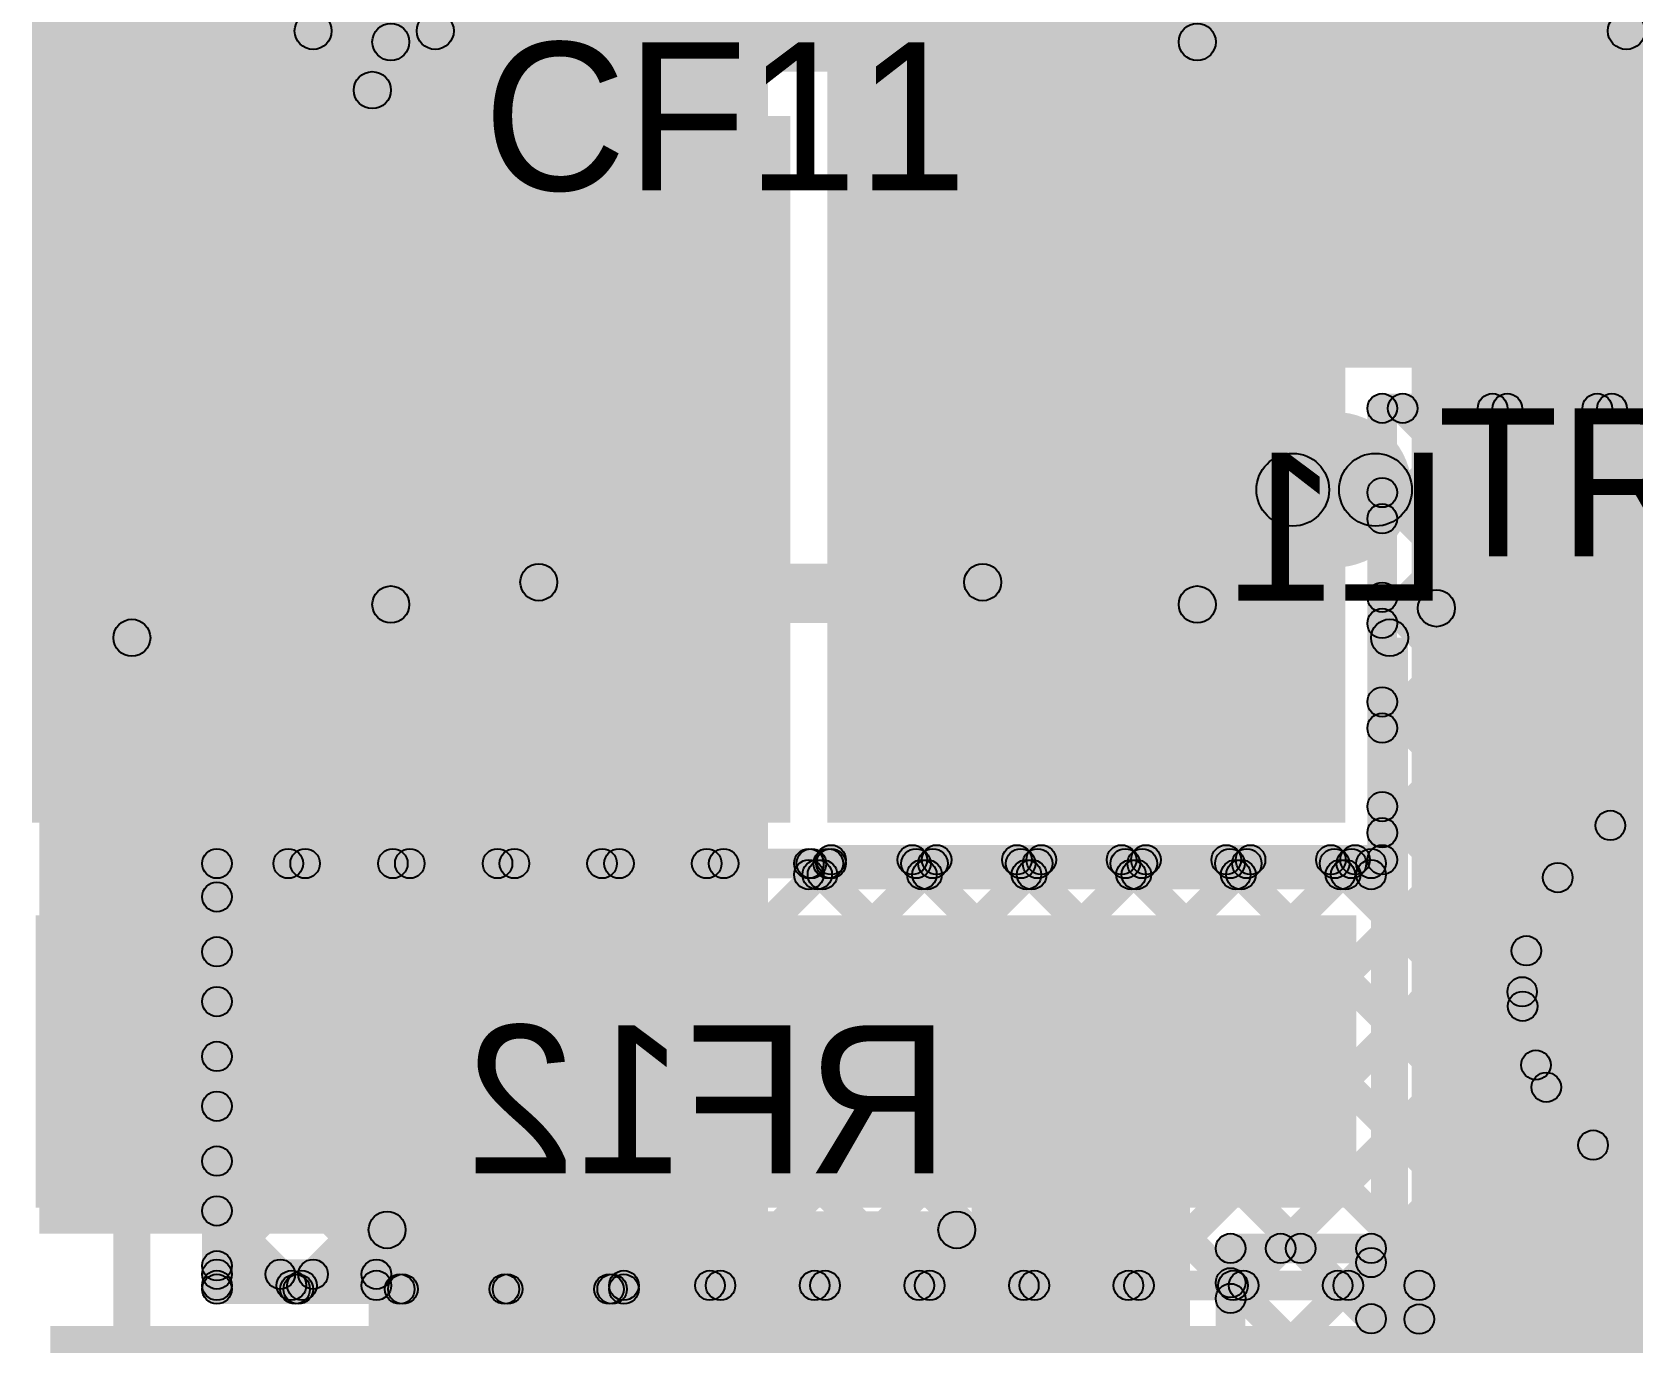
# Model space of a CAD drawing. Header units: millimetres. Extents: x 3.07 to 5.81, y 1.29 to 3.84.
# Drawn here: x 3.068 to 3.5005, y 2.7294 to 3.0837 of the extents above; entities that cross this region are included whole.
import ezdxf

# ---------------------------------------------------------------- set-up
doc = ezdxf.new("R2010")
doc.units = ezdxf.units.MM
doc.header["$MEASUREMENT"] = 0
for name, color, linetype in [('BottomLayer', 5, 'Continuous'), ('BottomOverlay', 54, 'Continuous'), ('BottomPaste', 16, 'Continuous'), ('BottomSolder', 6, 'Continuous'), ('MultiLayer', 9, 'Continuous'), ('TopLayer', 1, 'Continuous'), ('TopOverlay', 2, 'Continuous'), ('TopPaste', 8, 'Continuous'), ('TopSolder', 216, 'Continuous'), ('ViaHoleLayer', 16, 'Continuous')]:
    doc.layers.add(name, color=color, linetype=linetype)

# ---------------------------------------------------------------- blocks, each defined once
blk = doc.blocks.new('750312723_3')
at = {"layer": 'BottomLayer'}
h = blk.add_hatch(color=5, dxfattribs=at)
edge = h.paths.add_edge_path()
edge.add_arc((0.30217, 0.20669), 0.04331, 0, 360)
at = {"layer": 'BottomSolder'}
h = blk.add_hatch(color=6, dxfattribs=at)
edge = h.paths.add_edge_path()
edge.add_arc((0.30217, 0.20669), 0.04731, 0, 360)
at = {"layer": 'MultiLayer'}
h = blk.add_hatch(color=9, dxfattribs=at)
edge = h.paths.add_edge_path()
edge.add_arc((0.30217, 0.20669), 0.04331, 0, 360)
at = {"layer": 'TopLayer'}
h = blk.add_hatch(color=1, dxfattribs=at)
edge = h.paths.add_edge_path()
edge.add_arc((0.30217, 0.20669), 0.04331, 0, 360)
at = {"layer": 'TopOverlay'}
for points in [[(0.40583, 0.28917), (0.40583, 0.27917), (-0.40617, 0.27917), (-0.40617, 0.28917)], [(0.40083, 0.28417), (0.41083, 0.28417), (0.41083, -0.28383), (0.40083, -0.28383)]]:
    blk.add_hatch(color=2, dxfattribs=at).paths.add_polyline_path(points)
h = blk.add_hatch(color=2, dxfattribs=at)
edge = h.paths.add_edge_path()
edge.add_arc((0.40583, 0.28417), 0.005, 0, 360)
h = blk.add_hatch(color=2, dxfattribs=at)
edge = h.paths.add_edge_path()
edge.add_arc((0.40583, 0.28417), 0.005, 0, 360)
at = {"layer": 'TopSolder'}
h = blk.add_hatch(color=216, dxfattribs=at)
edge = h.paths.add_edge_path()
edge.add_arc((0.30217, 0.20669), 0.04731, 0, 360)
at = {"layer": 'TopOverlay'}
blk.add_circle((0.40583, 0.28417), 0.005, dxfattribs=at)
blk.add_circle((0.40583, 0.28417), 0.005, dxfattribs=at)
blk = doc.blocks.new('RES_2512_B_23')
at = {"layer": 'BottomLayer'}
for points in [[(-0.1378, 0.0689), (-0.0748, 0.0689), (-0.0748, -0.0689), (-0.1378, -0.0689)], [(0.0748, 0.0689), (0.1378, 0.0689), (0.1378, -0.0689), (0.0748, -0.0689)]]:
    blk.add_hatch(color=5, dxfattribs=at).paths.add_polyline_path(points)
at = {"layer": 'BottomOverlay'}
h = blk.add_hatch(color=54, dxfattribs=at)
edge = h.paths.add_edge_path()
edge.add_arc((-0.146, 0.077), 0.005, 0, 360)
h = blk.add_hatch(color=54, dxfattribs=at)
edge = h.paths.add_edge_path()
edge.add_arc((-0.146, 0.077), 0.005, 0, 360)
for points in [[(0.146, 0.082), (0.146, 0.072), (-0.146, 0.072), (-0.146, 0.082)], [(-0.141, -0.077), (-0.151, -0.077), (-0.151, 0.077), (-0.141, 0.077)], [(0.151, -0.077), (0.141, -0.077), (0.141, 0.077), (0.151, 0.077)], [(0.146, -0.072), (0.146, -0.082), (-0.146, -0.082), (-0.146, -0.072)]]:
    blk.add_hatch(color=54, dxfattribs=at).paths.add_polyline_path(points)
h = blk.add_hatch(color=54, dxfattribs=at)
edge = h.paths.add_edge_path()
edge.add_arc((0.146, 0.077), 0.005, 0, 360)
h = blk.add_hatch(color=54, dxfattribs=at)
edge = h.paths.add_edge_path()
edge.add_arc((0.146, 0.077), 0.005, 0, 360)
h = blk.add_hatch(color=54, dxfattribs=at)
edge = h.paths.add_edge_path()
edge.add_arc((-0.146, -0.077), 0.005, 0, 360)
h = blk.add_hatch(color=54, dxfattribs=at)
edge = h.paths.add_edge_path()
edge.add_arc((-0.146, -0.077), 0.005, 0, 360)
h = blk.add_hatch(color=54, dxfattribs=at)
edge = h.paths.add_edge_path()
edge.add_arc((0.146, -0.077), 0.005, 0, 360)
h = blk.add_hatch(color=54, dxfattribs=at)
edge = h.paths.add_edge_path()
edge.add_arc((0.146, -0.077), 0.005, 0, 360)
at = {"layer": 'BottomPaste'}
for points in [[(-0.1378, 0.0689), (-0.0748, 0.0689), (-0.0748, -0.0689), (-0.1378, -0.0689)], [(0.0748, 0.0689), (0.1378, 0.0689), (0.1378, -0.0689), (0.0748, -0.0689)]]:
    blk.add_hatch(color=16, dxfattribs=at).paths.add_polyline_path(points)
at = {"layer": 'BottomSolder'}
for points in [[(-0.1418, 0.0729), (-0.0708, 0.0729), (-0.0708, -0.0729), (-0.1418, -0.0729)], [(0.0708, 0.0729), (0.1418, 0.0729), (0.1418, -0.0729), (0.0708, -0.0729)]]:
    blk.add_hatch(color=6, dxfattribs=at).paths.add_polyline_path(points)
at = {"layer": 'BottomOverlay'}
for centre in [(-0.146, 0.077), (-0.146, 0.077), (0.146, 0.077), (0.146, 0.077), (-0.146, -0.077), (-0.146, -0.077), (0.146, -0.077), (0.146, -0.077)]:
    blk.add_circle(centre, 0.005, dxfattribs=at)
blk = doc.blocks.new('84474C_B_69')
at = {"layer": 'BottomLayer'}
for points in [[(-0.02163, 0.0689), (-0.02163, -0.0689), (-0.10037, -0.0689), (-0.10037, 0.0689)], [(0.10236, 0.0689), (0.10236, -0.0689), (0.02362, -0.0689), (0.02362, 0.0689)]]:
    blk.add_hatch(color=5, dxfattribs=at).paths.add_polyline_path(points)
at = {"layer": 'BottomOverlay'}
h = blk.add_hatch(color=54, dxfattribs=at)
edge = h.paths.add_edge_path()
edge.add_arc((-0.108, 0.076), 0.005, 0, 360)
h = blk.add_hatch(color=54, dxfattribs=at)
edge = h.paths.add_edge_path()
edge.add_arc((-0.108, 0.076), 0.005, 0, 360)
for points in [[(0.11, 0.081), (0.11, 0.071), (-0.108, 0.071), (-0.108, 0.081)], [(-0.113, 0.076), (-0.103, 0.076), (-0.103, -0.076), (-0.113, -0.076)], [(0.105, 0.076), (0.115, 0.076), (0.115, -0.076), (0.105, -0.076)], [(0.11, -0.071), (0.11, -0.081), (-0.108, -0.081), (-0.108, -0.071)]]:
    blk.add_hatch(color=54, dxfattribs=at).paths.add_polyline_path(points)
h = blk.add_hatch(color=54, dxfattribs=at)
edge = h.paths.add_edge_path()
edge.add_arc((0.11, 0.076), 0.005, 0, 360)
h = blk.add_hatch(color=54, dxfattribs=at)
edge = h.paths.add_edge_path()
edge.add_arc((0.11, 0.076), 0.005, 0, 360)
h = blk.add_hatch(color=54, dxfattribs=at)
edge = h.paths.add_edge_path()
edge.add_arc((-0.108, -0.076), 0.005, 0, 360)
h = blk.add_hatch(color=54, dxfattribs=at)
edge = h.paths.add_edge_path()
edge.add_arc((-0.108, -0.076), 0.005, 0, 360)
h = blk.add_hatch(color=54, dxfattribs=at)
edge = h.paths.add_edge_path()
edge.add_arc((0.11, -0.076), 0.005, 0, 360)
h = blk.add_hatch(color=54, dxfattribs=at)
edge = h.paths.add_edge_path()
edge.add_arc((0.11, -0.076), 0.005, 0, 360)
at = {"layer": 'BottomPaste'}
for points in [[(-0.02163, 0.0689), (-0.02163, -0.0689), (-0.10037, -0.0689), (-0.10037, 0.0689)], [(0.10236, 0.0689), (0.10236, -0.0689), (0.02362, -0.0689), (0.02362, 0.0689)]]:
    blk.add_hatch(color=16, dxfattribs=at).paths.add_polyline_path(points)
at = {"layer": 'BottomSolder'}
for points in [[(-0.01763, 0.0729), (-0.01763, -0.0729), (-0.10437, -0.0729), (-0.10437, 0.0729)], [(0.10636, 0.0729), (0.10636, -0.0729), (0.01962, -0.0729), (0.01962, 0.0729)]]:
    blk.add_hatch(color=6, dxfattribs=at).paths.add_polyline_path(points)
at = {"layer": 'BottomOverlay'}
for centre in [(-0.108, 0.076), (-0.108, 0.076), (0.11, 0.076), (0.11, 0.076), (-0.108, -0.076), (-0.108, -0.076), (0.11, -0.076), (0.11, -0.076)]:
    blk.add_circle(centre, 0.005, dxfattribs=at)
blk = doc.blocks.new('DF04S_T_72')
at = {"layer": 'TopLayer'}
for points in [[(-0.12638, 0.20236), (-0.07835, 0.20236), (-0.07835, 0.14173), (-0.12638, 0.14173)], [(0.07835, 0.20236), (0.12638, 0.20236), (0.12638, 0.14173), (0.07835, 0.14173)]]:
    blk.add_hatch(color=1, dxfattribs=at).paths.add_polyline_path(points)
at = {"layer": 'TopOverlay'}
h = blk.add_hatch(color=2, dxfattribs=at)
edge = h.paths.add_edge_path()
edge.add_arc((0.14382, 0.155), 0.00984, 0, 360)
h = blk.add_hatch(color=2, dxfattribs=at)
edge = h.paths.add_edge_path()
edge.add_arc((0.16618, 0.155), 0.00984, 0, 360)
h = blk.add_hatch(color=2, dxfattribs=at)
edge = h.paths.add_edge_path()
edge.add_arc((-0.06, 0.13), 0.005, 0, 360)
for points in [[(-0.06, 0.125), (-0.06, 0.135), (0.06, 0.135), (0.06, 0.125)], [(-0.165, -0.12), (-0.175, -0.12), (-0.175, 0.115), (-0.165, 0.115)], [(0.175, -0.12), (0.165, -0.12), (0.165, 0.115), (0.175, 0.115)]]:
    blk.add_hatch(color=2, dxfattribs=at).paths.add_polyline_path(points)
h = blk.add_hatch(color=2, dxfattribs=at)
edge = h.paths.add_edge_path()
edge.add_arc((0.06, 0.13), 0.005, 0, 360)
h = blk.add_hatch(color=2, dxfattribs=at)
edge = h.paths.add_edge_path()
edge.add_arc((-0.17, 0.115), 0.005, 0, 360)
h = blk.add_hatch(color=2, dxfattribs=at)
edge = h.paths.add_edge_path()
edge.add_arc((0.17, 0.115), 0.005, 0, 360)
at = {"layer": 'TopPaste'}
for points in [[(-0.12638, 0.20236), (-0.07835, 0.20236), (-0.07835, 0.14173), (-0.12638, 0.14173)], [(0.07835, 0.20236), (0.12638, 0.20236), (0.12638, 0.14173), (0.07835, 0.14173)]]:
    blk.add_hatch(color=8, dxfattribs=at).paths.add_polyline_path(points)
at = {"layer": 'TopSolder'}
for points in [[(-0.13038, 0.20636), (-0.07435, 0.20636), (-0.07435, 0.13773), (-0.13038, 0.13773)], [(0.07435, 0.20636), (0.13038, 0.20636), (0.13038, 0.13773), (0.07435, 0.13773)]]:
    blk.add_hatch(color=216, dxfattribs=at).paths.add_polyline_path(points)
at = {"layer": 'TopOverlay', "const_width": 0.01969}
blk.add_lwpolyline([(0.16618, 0.155, 1), (0.14382, 0.155, 1)], format="xyb", close=True, dxfattribs=at)
at = {"layer": 'TopOverlay'}
for centre, radius in [((0.14382, 0.155), 0.00984), ((0.16618, 0.155), 0.00984), ((-0.06, 0.13), 0.005), ((0.06, 0.13), 0.005), ((-0.17, 0.115), 0.005), ((0.17, 0.115), 0.005)]:
    blk.add_circle(centre, radius, dxfattribs=at)
blk = doc.blocks.new('SMB_B_73')
at = {"layer": 'BottomLayer'}
for points in [[(-0.12951, 0.054), (-0.04451, 0.054), (-0.04451, -0.054), (-0.12951, -0.054)], [(0.04451, 0.054), (0.12951, 0.054), (0.12951, -0.054), (0.04451, -0.054)]]:
    blk.add_hatch(color=5, dxfattribs=at).paths.add_polyline_path(points)
at = {"layer": 'BottomOverlay'}
h = blk.add_hatch(color=54, dxfattribs=at)
edge = h.paths.add_edge_path()
edge.add_arc((-0.095, 0.081), 0.005, 0, 360)
h = blk.add_hatch(color=54, dxfattribs=at)
edge = h.paths.add_edge_path()
edge.add_arc((-0.095, 0.081), 0.005, 0, 360)
for points in [[(-0.095, 0.076), (-0.095, 0.086), (0.099, 0.086), (0.099, 0.076)], [(0.099, 0.058), (0.19, 0.058), (0.19, 0.086), (0.099, 0.086)], [(0.133, -0.086), (0.19, -0.086), (0.19, 0.086), (0.133, 0.086)], [(-0.09, 0.063), (-0.1, 0.063), (-0.1, 0.081), (-0.09, 0.081)], [(0.104, 0.063), (0.094, 0.063), (0.094, 0.081), (0.104, 0.081)], [(0.099, -0.086), (0.19, -0.086), (0.19, -0.058), (0.099, -0.058)], [(-0.09, -0.081), (-0.1, -0.081), (-0.1, -0.063), (-0.09, -0.063)], [(0.104, -0.081), (0.094, -0.081), (0.094, -0.063), (0.104, -0.063)], [(-0.095, -0.086), (-0.095, -0.076), (0.099, -0.076), (0.099, -0.086)]]:
    blk.add_hatch(color=54, dxfattribs=at).paths.add_polyline_path(points)
h = blk.add_hatch(color=54, dxfattribs=at)
edge = h.paths.add_edge_path()
edge.add_arc((0.099, 0.081), 0.005, 0, 360)
h = blk.add_hatch(color=54, dxfattribs=at)
edge = h.paths.add_edge_path()
edge.add_arc((0.099, 0.081), 0.005, 0, 360)
h = blk.add_hatch(color=54, dxfattribs=at)
edge = h.paths.add_edge_path()
edge.add_arc((-0.095, 0.063), 0.005, 0, 360)
h = blk.add_hatch(color=54, dxfattribs=at)
edge = h.paths.add_edge_path()
edge.add_arc((0.099, 0.063), 0.005, 0, 360)
h = blk.add_hatch(color=54, dxfattribs=at)
edge = h.paths.add_edge_path()
edge.add_arc((-0.095, -0.063), 0.005, 0, 360)
h = blk.add_hatch(color=54, dxfattribs=at)
edge = h.paths.add_edge_path()
edge.add_arc((0.099, -0.063), 0.005, 0, 360)
h = blk.add_hatch(color=54, dxfattribs=at)
edge = h.paths.add_edge_path()
edge.add_arc((-0.095, -0.081), 0.005, 0, 360)
h = blk.add_hatch(color=54, dxfattribs=at)
edge = h.paths.add_edge_path()
edge.add_arc((-0.095, -0.081), 0.005, 0, 360)
h = blk.add_hatch(color=54, dxfattribs=at)
edge = h.paths.add_edge_path()
edge.add_arc((0.099, -0.081), 0.005, 0, 360)
h = blk.add_hatch(color=54, dxfattribs=at)
edge = h.paths.add_edge_path()
edge.add_arc((0.099, -0.081), 0.005, 0, 360)
at = {"layer": 'BottomPaste'}
for points in [[(-0.12951, 0.054), (-0.04451, 0.054), (-0.04451, -0.054), (-0.12951, -0.054)], [(0.04451, 0.054), (0.12951, 0.054), (0.12951, -0.054), (0.04451, -0.054)]]:
    blk.add_hatch(color=16, dxfattribs=at).paths.add_polyline_path(points)
at = {"layer": 'BottomSolder'}
for points in [[(-0.13351, 0.058), (-0.04051, 0.058), (-0.04051, -0.058), (-0.13351, -0.058)], [(0.04051, 0.058), (0.13351, 0.058), (0.13351, -0.058), (0.04051, -0.058)]]:
    blk.add_hatch(color=6, dxfattribs=at).paths.add_polyline_path(points)
at = {"layer": 'BottomOverlay'}
for centre in [(-0.095, 0.081), (-0.095, 0.081), (0.099, 0.081), (0.099, 0.081), (-0.095, 0.063), (0.099, 0.063), (-0.095, -0.063), (0.099, -0.063), (-0.095, -0.081), (-0.095, -0.081), (0.099, -0.081), (0.099, -0.081)]:
    blk.add_circle(centre, 0.005, dxfattribs=at)
blk = doc.blocks.new('ULR2G4R7MNL1GS_78')
at = {"layer": 'TopOverlay'}
h = blk.add_hatch(color=2, dxfattribs=at)
edge = h.paths.add_edge_path()
edge.add_arc((-0.20397, 0.096), 0.005, 0, 360)
for points in [[(-0.20897, 0.096), (-0.19897, 0.096), (-0.19897, 0.063), (-0.20897, 0.063)], [(-0.21997, 0.075), (-0.21997, 0.085), (-0.18697, 0.085), (-0.18697, 0.075)]]:
    blk.add_hatch(color=2, dxfattribs=at).paths.add_polyline_path(points)
h = blk.add_hatch(color=2, dxfattribs=at)
edge = h.paths.add_edge_path()
edge.add_arc((-0.21997, 0.08), 0.005, 0, 360)
h = blk.add_hatch(color=2, dxfattribs=at)
edge = h.paths.add_edge_path()
edge.add_arc((-0.20397, 0.063), 0.005, 0, 360)
for centre in [(-0.20397, 0.096), (-0.21997, 0.08), (-0.20397, 0.063)]:
    blk.add_circle(centre, 0.005, dxfattribs=at)
blk = doc.blocks.new('ULR2G4R7MNL1GS_79')
at = {"layer": 'TopOverlay'}
h = blk.add_hatch(color=2, dxfattribs=at)
edge = h.paths.add_edge_path()
edge.add_arc((-0.20397, 0.096), 0.005, 0, 360)
blk.add_hatch(color=2, dxfattribs=at).paths.add_polyline_path([(-0.20897, 0.096), (-0.19897, 0.096), (-0.19897, 0.063), (-0.20897, 0.063)])
blk.add_circle((-0.20397, 0.096), 0.005, dxfattribs=at)

msp = doc.modelspace()

# ---------------------------------------------------------------- hatches: boundary and pattern name
at = {"layer": 'BottomLayer'}
for points in [[(3.07, 2.759), (3.267, 2.759), (3.267, 3.233), (3.07, 3.233)], [(3.283, 2.87), (3.423, 2.87), (3.423, 3.183), (3.283, 3.183)], [(3.441, 2.664), (3.588, 2.664), (3.588, 3.183), (3.441, 3.183)], [(3.27586, 2.85617), (3.28152, 2.86183), (3.28452, 2.85883), (3.27886, 2.85317)], [(3.28309, 2.85317), (3.27743, 2.85883), (3.28043, 2.86183), (3.28609, 2.85617)], [(3.278, 2.855), (3.278, 2.863), (3.43, 2.863), (3.43, 2.855)], [(3.278, 2.852), (3.278, 2.86), (3.43, 2.86), (3.43, 2.852)], [(3.30414, 2.85617), (3.3098, 2.86183), (3.3128, 2.85883), (3.30714, 2.85317)], [(3.31138, 2.85317), (3.30572, 2.85883), (3.30872, 2.86183), (3.31438, 2.85617)], [(3.33243, 2.85617), (3.33809, 2.86183), (3.34109, 2.85883), (3.33543, 2.85317)], [(3.33966, 2.85317), (3.334, 2.85883), (3.337, 2.86183), (3.34266, 2.85617)], [(3.36071, 2.85617), (3.36637, 2.86183), (3.36937, 2.85883), (3.36371, 2.85317)], [(3.36794, 2.85317), (3.36229, 2.85883), (3.36529, 2.86183), (3.37094, 2.85617)], [(3.389, 2.85617), (3.39465, 2.86183), (3.39765, 2.85883), (3.392, 2.85317)], [(3.39623, 2.85317), (3.39057, 2.85883), (3.39357, 2.86183), (3.39923, 2.85617)], [(3.41728, 2.85617), (3.42294, 2.86183), (3.42594, 2.85883), (3.42028, 2.85317)], [(3.42451, 2.85317), (3.41886, 2.85883), (3.42186, 2.86183), (3.42751, 2.85617)], [(3.069, 2.766), (3.426, 2.766), (3.426, 2.845), (3.069, 2.845)], [(3.322, 2.418), (3.381, 2.418), (3.381, 2.782), (3.322, 2.782)], [(3.39483, 2.73863), (3.38917, 2.74429), (3.40271, 2.75783), (3.40837, 2.75217)], [(3.392, 2.751), (3.392, 2.759), (3.43, 2.759), (3.43, 2.751)], [(3.40814, 2.75217), (3.4138, 2.75783), (3.43283, 2.7388), (3.42717, 2.73314)], [(3.118, 2.744), (3.118, 2.752), (3.1611, 2.752), (3.1611, 2.744)], [(3.396, 2.662), (3.388, 2.662), (3.388, 2.755), (3.396, 2.755)], [(3.39483, 2.71035), (3.38917, 2.71601), (3.42717, 2.75401), (3.43283, 2.74835)], [(3.434, 2.662), (3.426, 2.662), (3.426, 2.755), (3.434, 2.755)], [(3.118, 2.741), (3.118, 2.749), (3.1611, 2.749), (3.1611, 2.741)], [(3.1323, 2.74517), (3.13796, 2.75083), (3.14096, 2.74783), (3.1353, 2.74217)], [(3.14381, 2.74217), (3.13815, 2.74783), (3.14115, 2.75083), (3.14681, 2.74517)], [(3.38917, 2.74286), (3.39483, 2.74852), (3.43283, 2.71052), (3.42717, 2.70486)], [(3.073, 2.575), (3.28, 2.575), (3.28, 2.734), (3.073, 2.734)]]:
    msp.add_hatch(color=5, dxfattribs=at).paths.add_polyline_path(points)
h = msp.add_hatch(color=5, dxfattribs=at)
edge = h.paths.add_edge_path()
edge.add_arc((3.303, 2.892), 0.01181, 0, 360)
h = msp.add_hatch(color=5, dxfattribs=at)
edge = h.paths.add_edge_path()
edge.add_arc((3.329, 2.892), 0.01181, 0, 360)
h = msp.add_hatch(color=5, dxfattribs=at)
edge = h.paths.add_edge_path()
edge.add_arc((3.355, 2.892), 0.01181, 0, 360)
h = msp.add_hatch(color=5, dxfattribs=at)
edge = h.paths.add_edge_path()
edge.add_arc((3.381, 2.892), 0.01181, 0, 360)
h = msp.add_hatch(color=5, dxfattribs=at)
edge = h.paths.add_edge_path()
edge.add_arc((3.278, 2.859), 0.004, 0, 360)
h = msp.add_hatch(color=5, dxfattribs=at)
edge = h.paths.add_edge_path()
edge.add_arc((3.278, 2.856), 0.004, 0, 360)
h = msp.add_hatch(color=5, dxfattribs=at)
edge = h.paths.add_edge_path()
edge.add_arc((3.27869, 2.859), 0.004, 0, 360)
h = msp.add_hatch(color=5, dxfattribs=at)
edge = h.paths.add_edge_path()
edge.add_arc((3.28026, 2.856), 0.004, 0, 360)
h = msp.add_hatch(color=5, dxfattribs=at)
edge = h.paths.add_edge_path()
edge.add_arc((3.28169, 2.856), 0.004, 0, 360)
h = msp.add_hatch(color=5, dxfattribs=at)
edge = h.paths.add_edge_path()
edge.add_arc((3.28326, 2.859), 0.004, 0, 360)
h = msp.add_hatch(color=5, dxfattribs=at)
edge = h.paths.add_edge_path()
edge.add_arc((3.30697, 2.859), 0.004, 0, 360)
h = msp.add_hatch(color=5, dxfattribs=at)
edge = h.paths.add_edge_path()
edge.add_arc((3.30855, 2.856), 0.004, 0, 360)
h = msp.add_hatch(color=5, dxfattribs=at)
edge = h.paths.add_edge_path()
edge.add_arc((3.30997, 2.856), 0.004, 0, 360)
h = msp.add_hatch(color=5, dxfattribs=at)
edge = h.paths.add_edge_path()
edge.add_arc((3.31155, 2.859), 0.004, 0, 360)
h = msp.add_hatch(color=5, dxfattribs=at)
edge = h.paths.add_edge_path()
edge.add_arc((3.33526, 2.859), 0.004, 0, 360)
h = msp.add_hatch(color=5, dxfattribs=at)
edge = h.paths.add_edge_path()
edge.add_arc((3.33683, 2.856), 0.004, 0, 360)
h = msp.add_hatch(color=5, dxfattribs=at)
edge = h.paths.add_edge_path()
edge.add_arc((3.33826, 2.856), 0.004, 0, 360)
h = msp.add_hatch(color=5, dxfattribs=at)
edge = h.paths.add_edge_path()
edge.add_arc((3.33983, 2.859), 0.004, 0, 360)
h = msp.add_hatch(color=5, dxfattribs=at)
edge = h.paths.add_edge_path()
edge.add_arc((3.36354, 2.859), 0.004, 0, 360)
h = msp.add_hatch(color=5, dxfattribs=at)
edge = h.paths.add_edge_path()
edge.add_arc((3.36512, 2.856), 0.004, 0, 360)
h = msp.add_hatch(color=5, dxfattribs=at)
edge = h.paths.add_edge_path()
edge.add_arc((3.36654, 2.856), 0.004, 0, 360)
h = msp.add_hatch(color=5, dxfattribs=at)
edge = h.paths.add_edge_path()
edge.add_arc((3.36812, 2.859), 0.004, 0, 360)
h = msp.add_hatch(color=5, dxfattribs=at)
edge = h.paths.add_edge_path()
edge.add_arc((3.39183, 2.859), 0.004, 0, 360)
h = msp.add_hatch(color=5, dxfattribs=at)
edge = h.paths.add_edge_path()
edge.add_arc((3.3934, 2.856), 0.004, 0, 360)
h = msp.add_hatch(color=5, dxfattribs=at)
edge = h.paths.add_edge_path()
edge.add_arc((3.39483, 2.856), 0.004, 0, 360)
h = msp.add_hatch(color=5, dxfattribs=at)
edge = h.paths.add_edge_path()
edge.add_arc((3.3964, 2.859), 0.004, 0, 360)
h = msp.add_hatch(color=5, dxfattribs=at)
edge = h.paths.add_edge_path()
edge.add_arc((3.42011, 2.859), 0.004, 0, 360)
h = msp.add_hatch(color=5, dxfattribs=at)
edge = h.paths.add_edge_path()
edge.add_arc((3.42168, 2.856), 0.004, 0, 360)
h = msp.add_hatch(color=5, dxfattribs=at)
edge = h.paths.add_edge_path()
edge.add_arc((3.42311, 2.856), 0.004, 0, 360)
h = msp.add_hatch(color=5, dxfattribs=at)
edge = h.paths.add_edge_path()
edge.add_arc((3.42468, 2.859), 0.004, 0, 360)
h = msp.add_hatch(color=5, dxfattribs=at)
edge = h.paths.add_edge_path()
edge.add_arc((3.43, 2.859), 0.004, 0, 360)
h = msp.add_hatch(color=5, dxfattribs=at)
edge = h.paths.add_edge_path()
edge.add_arc((3.43, 2.856), 0.004, 0, 360)
h = msp.add_hatch(color=5, dxfattribs=at)
edge = h.paths.add_edge_path()
edge.add_arc((3.392, 2.755), 0.004, 0, 360)
h = msp.add_hatch(color=5, dxfattribs=at)
edge = h.paths.add_edge_path()
edge.add_arc((3.392, 2.755), 0.004, 0, 360)
h = msp.add_hatch(color=5, dxfattribs=at)
edge = h.paths.add_edge_path()
edge.add_arc((3.40554, 2.755), 0.004, 0, 360)
h = msp.add_hatch(color=5, dxfattribs=at)
edge = h.paths.add_edge_path()
edge.add_arc((3.41097, 2.755), 0.004, 0, 360)
h = msp.add_hatch(color=5, dxfattribs=at)
edge = h.paths.add_edge_path()
edge.add_arc((3.43, 2.755), 0.004, 0, 360)
h = msp.add_hatch(color=5, dxfattribs=at)
edge = h.paths.add_edge_path()
edge.add_arc((3.43, 2.755), 0.004, 0, 360)
h = msp.add_hatch(color=5, dxfattribs=at)
edge = h.paths.add_edge_path()
edge.add_arc((3.43, 2.75118), 0.004, 0, 360)
h = msp.add_hatch(color=5, dxfattribs=at)
edge = h.paths.add_edge_path()
edge.add_arc((3.118, 2.748), 0.004, 0, 360)
h = msp.add_hatch(color=5, dxfattribs=at)
edge = h.paths.add_edge_path()
edge.add_arc((3.13513, 2.748), 0.004, 0, 360)
h = msp.add_hatch(color=5, dxfattribs=at)
edge = h.paths.add_edge_path()
edge.add_arc((3.14398, 2.748), 0.004, 0, 360)
h = msp.add_hatch(color=5, dxfattribs=at)
edge = h.paths.add_edge_path()
edge.add_arc((3.1611, 2.748), 0.004, 0, 360)
h = msp.add_hatch(color=5, dxfattribs=at)
edge = h.paths.add_edge_path()
edge.add_arc((3.118, 2.745), 0.004, 0, 360)
h = msp.add_hatch(color=5, dxfattribs=at)
edge = h.paths.add_edge_path()
edge.add_arc((3.13813, 2.745), 0.004, 0, 360)
h = msp.add_hatch(color=5, dxfattribs=at)
edge = h.paths.add_edge_path()
edge.add_arc((3.14098, 2.745), 0.004, 0, 360)
h = msp.add_hatch(color=5, dxfattribs=at)
edge = h.paths.add_edge_path()
edge.add_arc((3.1611, 2.745), 0.004, 0, 360)
h = msp.add_hatch(color=5, dxfattribs=at)
edge = h.paths.add_edge_path()
edge.add_arc((3.392, 2.74569), 0.004, 0, 360)
h = msp.add_hatch(color=5, dxfattribs=at)
edge = h.paths.add_edge_path()
edge.add_arc((3.392, 2.74146), 0.004, 0, 360)
h = msp.add_hatch(color=5, dxfattribs=at)
edge = h.paths.add_edge_path()
edge.add_arc((3.43, 2.73597), 0.004, 0, 360)
at = {"layer": 'BottomSolder'}
h = msp.add_hatch(color=6, dxfattribs=at)
edge = h.paths.add_edge_path()
edge.add_arc((3.303, 2.892), 0.01581, 0, 360)
h = msp.add_hatch(color=6, dxfattribs=at)
edge = h.paths.add_edge_path()
edge.add_arc((3.329, 2.892), 0.01581, 0, 360)
h = msp.add_hatch(color=6, dxfattribs=at)
edge = h.paths.add_edge_path()
edge.add_arc((3.355, 2.892), 0.01581, 0, 360)
h = msp.add_hatch(color=6, dxfattribs=at)
edge = h.paths.add_edge_path()
edge.add_arc((3.381, 2.892), 0.01581, 0, 360)
at = {"layer": 'TopLayer'}
for points in [[(3.068, 2.995), (3.12, 2.995), (3.12, 3.331), (3.068, 3.331)], [(3.129, 3.073), (3.331, 3.073), (3.331, 3.235), (3.129, 3.235)], [(3.341, 3.034), (3.422, 3.034), (3.422, 3.234), (3.341, 3.234)], [(3.353, 2.993), (3.703, 2.993), (3.703, 3.234), (3.353, 3.234)], [(3.283, 2.871), (3.422, 2.871), (3.422, 3.063), (3.283, 3.063)], [(3.068, 2.87), (3.273, 2.87), (3.273, 3.061), (3.068, 3.061)], [(3.3418, 2.74217), (3.33614, 2.74783), (3.57314, 2.98483), (3.5788, 2.97917)], [(3.37008, 2.74217), (3.36442, 2.74783), (3.60142, 2.98483), (3.60708, 2.97917)], [(3.43583, 2.94934), (3.43017, 2.955), (3.46, 2.98483), (3.46566, 2.97917)], [(3.43583, 2.89277), (3.43017, 2.89843), (3.51657, 2.98483), (3.52223, 2.97917)], [(3.43583, 2.92106), (3.43017, 2.92671), (3.48829, 2.98483), (3.49394, 2.97917)], [(3.43583, 2.86449), (3.43017, 2.87014), (3.54486, 2.98483), (3.55051, 2.97917)], [(3.433, 2.978), (3.433, 2.986), (3.714, 2.986), (3.714, 2.978)], [(3.4357, 2.97917), (3.44136, 2.98483), (3.54894, 2.87725), (3.54328, 2.8716)], [(3.46399, 2.97917), (3.46964, 2.98483), (3.61329, 2.84118), (3.60763, 2.83552)], [(3.49227, 2.97917), (3.49793, 2.98483), (3.62261, 2.86014), (3.61696, 2.85449)], [(3.437, 2.86), (3.429, 2.86), (3.429, 2.982), (3.437, 2.982)], [(3.43017, 2.95642), (3.43583, 2.96208), (3.51746, 2.88044), (3.51181, 2.87478)], [(3.43017, 2.92813), (3.43583, 2.93379), (3.4975, 2.87212), (3.49184, 2.86646)], [(3.43017, 2.89985), (3.43583, 2.90551), (3.48329, 2.85804), (3.47764, 2.85239)], [(3.43017, 2.87157), (3.43583, 2.87722), (3.4748, 2.83825), (3.46914, 2.83259)], [(3.284, 2.856), (3.284, 2.864), (3.433, 2.864), (3.433, 2.856)], [(3.122, 2.744), (3.114, 2.744), (3.114, 2.859), (3.122, 2.859)], [(3.12083, 2.80405), (3.11517, 2.8097), (3.1673, 2.86183), (3.17295, 2.85617)], [(3.12083, 2.83233), (3.11517, 2.83799), (3.13901, 2.86183), (3.14467, 2.85617)], [(3.12083, 2.74748), (3.11517, 2.75313), (3.22387, 2.86183), (3.22952, 2.85617)], [(3.12083, 2.77576), (3.11517, 2.78142), (3.19558, 2.86183), (3.20124, 2.85617)], [(3.118, 2.855), (3.118, 2.863), (3.284, 2.863), (3.284, 2.855)], [(3.13444, 2.85617), (3.1401, 2.86183), (3.2541, 2.74783), (3.24844, 2.74217)], [(3.14281, 2.74117), (3.13715, 2.74683), (3.25215, 2.86183), (3.25781, 2.85617)], [(3.16272, 2.85617), (3.16838, 2.86183), (3.28238, 2.74783), (3.27672, 2.74217)], [(3.17109, 2.74117), (3.16543, 2.74683), (3.28043, 2.86183), (3.28609, 2.85617)], [(3.19101, 2.85617), (3.19666, 2.86183), (3.31066, 2.74783), (3.30501, 2.74217)], [(3.19938, 2.74117), (3.19372, 2.74683), (3.30972, 2.86283), (3.31538, 2.85717)], [(3.21929, 2.85617), (3.22495, 2.86183), (3.33895, 2.74783), (3.33329, 2.74217)], [(3.22766, 2.74117), (3.222, 2.74683), (3.338, 2.86283), (3.34366, 2.85717)], [(3.24758, 2.85617), (3.25323, 2.86183), (3.36723, 2.74783), (3.36158, 2.74217)], [(3.25694, 2.74217), (3.25129, 2.74783), (3.36629, 2.86283), (3.37194, 2.85717)], [(3.27586, 2.85617), (3.28152, 2.86183), (3.39552, 2.74783), (3.38986, 2.74217)], [(3.28523, 2.74217), (3.27957, 2.74783), (3.39457, 2.86283), (3.40023, 2.85717)], [(3.30314, 2.85717), (3.3088, 2.86283), (3.4238, 2.74783), (3.41814, 2.74217)], [(3.31351, 2.74217), (3.30786, 2.74783), (3.42286, 2.86283), (3.42851, 2.85717)], [(3.33143, 2.85717), (3.33709, 2.86283), (3.92725, 2.27266), (3.92159, 2.26701)], [(3.35971, 2.85717), (3.36537, 2.86283), (3.95111, 2.27709), (3.94545, 2.27143)], [(3.388, 2.85717), (3.39365, 2.86283), (4.14765, 2.10883), (4.142, 2.10317)], [(3.41628, 2.85717), (3.42194, 2.86283), (3.47738, 2.80738), (3.47173, 2.80173)], [(3.11517, 2.84715), (3.12083, 2.85281), (3.22681, 2.74683), (3.22115, 2.74117)], [(3.11517, 2.81887), (3.12083, 2.82453), (3.19853, 2.74683), (3.19287, 2.74117)], [(3.39837, 2.74217), (3.39271, 2.74783), (3.46814, 2.82326), (3.4738, 2.8176)], [(3.42665, 2.74217), (3.42099, 2.74783), (3.47452, 2.80136), (3.48018, 2.7957)], [(3.11517, 2.79059), (3.12083, 2.79624), (3.17024, 2.74683), (3.16459, 2.74117)], [(3.44583, 2.73307), (3.44017, 2.73872), (3.48719, 2.78574), (3.49284, 2.78008)], [(3.44583, 2.70478), (3.44017, 2.71044), (3.50531, 2.77558), (3.51097, 2.76992)], [(3.44583, 2.6765), (3.44017, 2.68215), (3.53169, 2.77367), (3.53734, 2.76801)], [(3.11517, 2.7623), (3.12083, 2.76796), (3.14196, 2.74683), (3.1363, 2.74117)], [(3.118, 2.74), (3.118, 2.748), (3.228, 2.748), (3.228, 2.74)], [(3.228, 2.741), (3.228, 2.749), (3.443, 2.749), (3.443, 2.741)], [(3.447, 2.515), (3.439, 2.515), (3.439, 2.745), (3.447, 2.745)], [(3.239, 2.526), (3.432, 2.526), (3.432, 2.734), (3.239, 2.734)], [(3.074, 2.678), (3.293, 2.678), (3.293, 2.733), (3.074, 2.733)]]:
    msp.add_hatch(color=1, dxfattribs=at).paths.add_polyline_path(points)
h = msp.add_hatch(color=1, dxfattribs=at)
edge = h.paths.add_edge_path()
edge.add_arc((3.433, 2.982), 0.004, 0, 360)
h = msp.add_hatch(color=1, dxfattribs=at)
edge = h.paths.add_edge_path()
edge.add_arc((3.433, 2.982), 0.004, 0, 360)
h = msp.add_hatch(color=1, dxfattribs=at)
edge = h.paths.add_edge_path()
edge.add_arc((3.43853, 2.982), 0.004, 0, 360)
h = msp.add_hatch(color=1, dxfattribs=at)
edge = h.paths.add_edge_path()
edge.add_arc((3.46283, 2.982), 0.004, 0, 360)
h = msp.add_hatch(color=1, dxfattribs=at)
edge = h.paths.add_edge_path()
edge.add_arc((3.46682, 2.982), 0.004, 0, 360)
h = msp.add_hatch(color=1, dxfattribs=at)
edge = h.paths.add_edge_path()
edge.add_arc((3.49112, 2.982), 0.004, 0, 360)
h = msp.add_hatch(color=1, dxfattribs=at)
edge = h.paths.add_edge_path()
edge.add_arc((3.4951, 2.982), 0.004, 0, 360)
h = msp.add_hatch(color=1, dxfattribs=at)
edge = h.paths.add_edge_path()
edge.add_arc((3.433, 2.95925), 0.004, 0, 360)
h = msp.add_hatch(color=1, dxfattribs=at)
edge = h.paths.add_edge_path()
edge.add_arc((3.433, 2.95217), 0.004, 0, 360)
h = msp.add_hatch(color=1, dxfattribs=at)
edge = h.paths.add_edge_path()
edge.add_arc((3.433, 2.93096), 0.004, 0, 360)
h = msp.add_hatch(color=1, dxfattribs=at)
edge = h.paths.add_edge_path()
edge.add_arc((3.433, 2.92388), 0.004, 0, 360)
h = msp.add_hatch(color=1, dxfattribs=at)
edge = h.paths.add_edge_path()
edge.add_arc((3.433, 2.90268), 0.004, 0, 360)
h = msp.add_hatch(color=1, dxfattribs=at)
edge = h.paths.add_edge_path()
edge.add_arc((3.303, 2.892), 0.01181, 0, 360)
h = msp.add_hatch(color=1, dxfattribs=at)
edge = h.paths.add_edge_path()
edge.add_arc((3.329, 2.892), 0.01181, 0, 360)
h = msp.add_hatch(color=1, dxfattribs=at)
edge = h.paths.add_edge_path()
edge.add_arc((3.355, 2.892), 0.01181, 0, 360)
h = msp.add_hatch(color=1, dxfattribs=at)
edge = h.paths.add_edge_path()
edge.add_arc((3.381, 2.892), 0.01181, 0, 360)
h = msp.add_hatch(color=1, dxfattribs=at)
edge = h.paths.add_edge_path()
edge.add_arc((3.433, 2.8956), 0.004, 0, 360)
h = msp.add_hatch(color=1, dxfattribs=at)
edge = h.paths.add_edge_path()
edge.add_arc((3.433, 2.87439), 0.004, 0, 360)
h = msp.add_hatch(color=1, dxfattribs=at)
edge = h.paths.add_edge_path()
edge.add_arc((3.49467, 2.86929), 0.004, 0, 360)
h = msp.add_hatch(color=1, dxfattribs=at)
edge = h.paths.add_edge_path()
edge.add_arc((3.433, 2.86732), 0.004, 0, 360)
h = msp.add_hatch(color=1, dxfattribs=at)
edge = h.paths.add_edge_path()
edge.add_arc((3.284, 2.86), 0.004, 0, 360)
h = msp.add_hatch(color=1, dxfattribs=at)
edge = h.paths.add_edge_path()
edge.add_arc((3.30597, 2.86), 0.004, 0, 360)
h = msp.add_hatch(color=1, dxfattribs=at)
edge = h.paths.add_edge_path()
edge.add_arc((3.31255, 2.86), 0.004, 0, 360)
h = msp.add_hatch(color=1, dxfattribs=at)
edge = h.paths.add_edge_path()
edge.add_arc((3.33426, 2.86), 0.004, 0, 360)
h = msp.add_hatch(color=1, dxfattribs=at)
edge = h.paths.add_edge_path()
edge.add_arc((3.34083, 2.86), 0.004, 0, 360)
h = msp.add_hatch(color=1, dxfattribs=at)
edge = h.paths.add_edge_path()
edge.add_arc((3.36254, 2.86), 0.004, 0, 360)
h = msp.add_hatch(color=1, dxfattribs=at)
edge = h.paths.add_edge_path()
edge.add_arc((3.36912, 2.86), 0.004, 0, 360)
h = msp.add_hatch(color=1, dxfattribs=at)
edge = h.paths.add_edge_path()
edge.add_arc((3.39083, 2.86), 0.004, 0, 360)
h = msp.add_hatch(color=1, dxfattribs=at)
edge = h.paths.add_edge_path()
edge.add_arc((3.3974, 2.86), 0.004, 0, 360)
h = msp.add_hatch(color=1, dxfattribs=at)
edge = h.paths.add_edge_path()
edge.add_arc((3.41911, 2.86), 0.004, 0, 360)
h = msp.add_hatch(color=1, dxfattribs=at)
edge = h.paths.add_edge_path()
edge.add_arc((3.42568, 2.86), 0.004, 0, 360)
h = msp.add_hatch(color=1, dxfattribs=at)
edge = h.paths.add_edge_path()
edge.add_arc((3.433, 2.86), 0.004, 0, 360)
h = msp.add_hatch(color=1, dxfattribs=at)
edge = h.paths.add_edge_path()
edge.add_arc((3.433, 2.86), 0.004, 0, 360)
h = msp.add_hatch(color=1, dxfattribs=at)
edge = h.paths.add_edge_path()
edge.add_arc((3.118, 2.859), 0.004, 0, 360)
h = msp.add_hatch(color=1, dxfattribs=at)
edge = h.paths.add_edge_path()
edge.add_arc((3.118, 2.859), 0.004, 0, 360)
h = msp.add_hatch(color=1, dxfattribs=at)
edge = h.paths.add_edge_path()
edge.add_arc((3.13727, 2.859), 0.004, 0, 360)
h = msp.add_hatch(color=1, dxfattribs=at)
edge = h.paths.add_edge_path()
edge.add_arc((3.14184, 2.859), 0.004, 0, 360)
h = msp.add_hatch(color=1, dxfattribs=at)
edge = h.paths.add_edge_path()
edge.add_arc((3.16555, 2.859), 0.004, 0, 360)
h = msp.add_hatch(color=1, dxfattribs=at)
edge = h.paths.add_edge_path()
edge.add_arc((3.17013, 2.859), 0.004, 0, 360)
h = msp.add_hatch(color=1, dxfattribs=at)
edge = h.paths.add_edge_path()
edge.add_arc((3.19384, 2.859), 0.004, 0, 360)
h = msp.add_hatch(color=1, dxfattribs=at)
edge = h.paths.add_edge_path()
edge.add_arc((3.19841, 2.859), 0.004, 0, 360)
h = msp.add_hatch(color=1, dxfattribs=at)
edge = h.paths.add_edge_path()
edge.add_arc((3.22212, 2.859), 0.004, 0, 360)
h = msp.add_hatch(color=1, dxfattribs=at)
edge = h.paths.add_edge_path()
edge.add_arc((3.22669, 2.859), 0.004, 0, 360)
h = msp.add_hatch(color=1, dxfattribs=at)
edge = h.paths.add_edge_path()
edge.add_arc((3.2504, 2.859), 0.004, 0, 360)
h = msp.add_hatch(color=1, dxfattribs=at)
edge = h.paths.add_edge_path()
edge.add_arc((3.25498, 2.859), 0.004, 0, 360)
h = msp.add_hatch(color=1, dxfattribs=at)
edge = h.paths.add_edge_path()
edge.add_arc((3.27869, 2.859), 0.004, 0, 360)
h = msp.add_hatch(color=1, dxfattribs=at)
edge = h.paths.add_edge_path()
edge.add_arc((3.28326, 2.859), 0.004, 0, 360)
h = msp.add_hatch(color=1, dxfattribs=at)
edge = h.paths.add_edge_path()
edge.add_arc((3.284, 2.859), 0.004, 0, 360)
h = msp.add_hatch(color=1, dxfattribs=at)
edge = h.paths.add_edge_path()
edge.add_arc((3.48046, 2.85521), 0.004, 0, 360)
h = msp.add_hatch(color=1, dxfattribs=at)
edge = h.paths.add_edge_path()
edge.add_arc((3.118, 2.84998), 0.004, 0, 360)
h = msp.add_hatch(color=1, dxfattribs=at)
edge = h.paths.add_edge_path()
edge.add_arc((3.118, 2.83516), 0.004, 0, 360)
h = msp.add_hatch(color=1, dxfattribs=at)
edge = h.paths.add_edge_path()
edge.add_arc((3.47197, 2.83542), 0.004, 0, 360)
h = msp.add_hatch(color=1, dxfattribs=at)
edge = h.paths.add_edge_path()
edge.add_arc((3.118, 2.8217), 0.004, 0, 360)
h = msp.add_hatch(color=1, dxfattribs=at)
edge = h.paths.add_edge_path()
edge.add_arc((3.47083, 2.82433), 0.004, 0, 360)
h = msp.add_hatch(color=1, dxfattribs=at)
edge = h.paths.add_edge_path()
edge.add_arc((3.47097, 2.82043), 0.004, 0, 360)
h = msp.add_hatch(color=1, dxfattribs=at)
edge = h.paths.add_edge_path()
edge.add_arc((3.118, 2.80687), 0.004, 0, 360)
h = msp.add_hatch(color=1, dxfattribs=at)
edge = h.paths.add_edge_path()
edge.add_arc((3.47456, 2.80455), 0.004, 0, 360)
h = msp.add_hatch(color=1, dxfattribs=at)
edge = h.paths.add_edge_path()
edge.add_arc((3.47735, 2.79853), 0.004, 0, 360)
h = msp.add_hatch(color=1, dxfattribs=at)
edge = h.paths.add_edge_path()
edge.add_arc((3.118, 2.79341), 0.004, 0, 360)
h = msp.add_hatch(color=1, dxfattribs=at)
edge = h.paths.add_edge_path()
edge.add_arc((3.49001, 2.78291), 0.004, 0, 360)
h = msp.add_hatch(color=1, dxfattribs=at)
edge = h.paths.add_edge_path()
edge.add_arc((3.118, 2.77859), 0.004, 0, 360)
h = msp.add_hatch(color=1, dxfattribs=at)
edge = h.paths.add_edge_path()
edge.add_arc((3.118, 2.76513), 0.004, 0, 360)
h = msp.add_hatch(color=1, dxfattribs=at)
edge = h.paths.add_edge_path()
edge.add_arc((3.118, 2.75031), 0.004, 0, 360)
h = msp.add_hatch(color=1, dxfattribs=at)
edge = h.paths.add_edge_path()
edge.add_arc((3.118, 2.744), 0.004, 0, 360)
h = msp.add_hatch(color=1, dxfattribs=at)
edge = h.paths.add_edge_path()
edge.add_arc((3.118, 2.744), 0.004, 0, 360)
h = msp.add_hatch(color=1, dxfattribs=at)
edge = h.paths.add_edge_path()
edge.add_arc((3.13913, 2.744), 0.004, 0, 360)
h = msp.add_hatch(color=1, dxfattribs=at)
edge = h.paths.add_edge_path()
edge.add_arc((3.13998, 2.744), 0.004, 0, 360)
h = msp.add_hatch(color=1, dxfattribs=at)
edge = h.paths.add_edge_path()
edge.add_arc((3.16741, 2.744), 0.004, 0, 360)
h = msp.add_hatch(color=1, dxfattribs=at)
edge = h.paths.add_edge_path()
edge.add_arc((3.16826, 2.744), 0.004, 0, 360)
h = msp.add_hatch(color=1, dxfattribs=at)
edge = h.paths.add_edge_path()
edge.add_arc((3.1957, 2.744), 0.004, 0, 360)
h = msp.add_hatch(color=1, dxfattribs=at)
edge = h.paths.add_edge_path()
edge.add_arc((3.19655, 2.744), 0.004, 0, 360)
h = msp.add_hatch(color=1, dxfattribs=at)
edge = h.paths.add_edge_path()
edge.add_arc((3.22398, 2.744), 0.004, 0, 360)
h = msp.add_hatch(color=1, dxfattribs=at)
edge = h.paths.add_edge_path()
edge.add_arc((3.22483, 2.744), 0.004, 0, 360)
h = msp.add_hatch(color=1, dxfattribs=at)
edge = h.paths.add_edge_path()
edge.add_arc((3.228, 2.745), 0.004, 0, 360)
h = msp.add_hatch(color=1, dxfattribs=at)
edge = h.paths.add_edge_path()
edge.add_arc((3.228, 2.744), 0.004, 0, 360)
h = msp.add_hatch(color=1, dxfattribs=at)
edge = h.paths.add_edge_path()
edge.add_arc((3.25127, 2.745), 0.004, 0, 360)
h = msp.add_hatch(color=1, dxfattribs=at)
edge = h.paths.add_edge_path()
edge.add_arc((3.25412, 2.745), 0.004, 0, 360)
h = msp.add_hatch(color=1, dxfattribs=at)
edge = h.paths.add_edge_path()
edge.add_arc((3.27955, 2.745), 0.004, 0, 360)
h = msp.add_hatch(color=1, dxfattribs=at)
edge = h.paths.add_edge_path()
edge.add_arc((3.2824, 2.745), 0.004, 0, 360)
h = msp.add_hatch(color=1, dxfattribs=at)
edge = h.paths.add_edge_path()
edge.add_arc((3.30784, 2.745), 0.004, 0, 360)
h = msp.add_hatch(color=1, dxfattribs=at)
edge = h.paths.add_edge_path()
edge.add_arc((3.31068, 2.745), 0.004, 0, 360)
h = msp.add_hatch(color=1, dxfattribs=at)
edge = h.paths.add_edge_path()
edge.add_arc((3.33612, 2.745), 0.004, 0, 360)
h = msp.add_hatch(color=1, dxfattribs=at)
edge = h.paths.add_edge_path()
edge.add_arc((3.33897, 2.745), 0.004, 0, 360)
h = msp.add_hatch(color=1, dxfattribs=at)
edge = h.paths.add_edge_path()
edge.add_arc((3.3644, 2.745), 0.004, 0, 360)
h = msp.add_hatch(color=1, dxfattribs=at)
edge = h.paths.add_edge_path()
edge.add_arc((3.36725, 2.745), 0.004, 0, 360)
h = msp.add_hatch(color=1, dxfattribs=at)
edge = h.paths.add_edge_path()
edge.add_arc((3.39269, 2.745), 0.004, 0, 360)
h = msp.add_hatch(color=1, dxfattribs=at)
edge = h.paths.add_edge_path()
edge.add_arc((3.39554, 2.745), 0.004, 0, 360)
h = msp.add_hatch(color=1, dxfattribs=at)
edge = h.paths.add_edge_path()
edge.add_arc((3.42097, 2.745), 0.004, 0, 360)
h = msp.add_hatch(color=1, dxfattribs=at)
edge = h.paths.add_edge_path()
edge.add_arc((3.42382, 2.745), 0.004, 0, 360)
h = msp.add_hatch(color=1, dxfattribs=at)
edge = h.paths.add_edge_path()
edge.add_arc((3.443, 2.745), 0.004, 0, 360)
h = msp.add_hatch(color=1, dxfattribs=at)
edge = h.paths.add_edge_path()
edge.add_arc((3.443, 2.745), 0.004, 0, 360)
h = msp.add_hatch(color=1, dxfattribs=at)
edge = h.paths.add_edge_path()
edge.add_arc((3.443, 2.73589), 0.004, 0, 360)
at = {"layer": 'TopSolder'}
h = msp.add_hatch(color=216, dxfattribs=at)
edge = h.paths.add_edge_path()
edge.add_arc((3.303, 2.892), 0.01581, 0, 360)
h = msp.add_hatch(color=216, dxfattribs=at)
edge = h.paths.add_edge_path()
edge.add_arc((3.329, 2.892), 0.01581, 0, 360)
h = msp.add_hatch(color=216, dxfattribs=at)
edge = h.paths.add_edge_path()
edge.add_arc((3.355, 2.892), 0.01581, 0, 360)
h = msp.add_hatch(color=216, dxfattribs=at)
edge = h.paths.add_edge_path()
edge.add_arc((3.381, 2.892), 0.01581, 0, 360)
at = {"layer": 'ViaHoleLayer'}
h = msp.add_hatch(color=16, dxfattribs=at)
edge = h.paths.add_edge_path()
edge.add_arc((3.303, 2.892), 0.00787, 0, 360)
h = msp.add_hatch(color=16, dxfattribs=at)
edge = h.paths.add_edge_path()
edge.add_arc((3.329, 2.892), 0.00787, 0, 360)
h = msp.add_hatch(color=16, dxfattribs=at)
edge = h.paths.add_edge_path()
edge.add_arc((3.355, 2.892), 0.00787, 0, 360)
h = msp.add_hatch(color=16, dxfattribs=at)
edge = h.paths.add_edge_path()
edge.add_arc((3.381, 2.892), 0.00787, 0, 360)

# ---------------------------------------------------------------- linework, layer by layer
at = {"layer": 'BottomLayer'}
for centre in [(3.278, 2.859), (3.278, 2.856), (3.27869, 2.859), (3.28026, 2.856), (3.28169, 2.856), (3.28326, 2.859), (3.30697, 2.859), (3.30855, 2.856), (3.30997, 2.856), (3.31155, 2.859), (3.33526, 2.859), (3.33683, 2.856), (3.33826, 2.856), (3.33983, 2.859), (3.36354, 2.859), (3.36512, 2.856), (3.36654, 2.856), (3.36812, 2.859), (3.39183, 2.859), (3.3934, 2.856), (3.39483, 2.856), (3.3964, 2.859), (3.42011, 2.859), (3.42168, 2.856), (3.42311, 2.856), (3.42468, 2.859), (3.43, 2.859), (3.43, 2.856), (3.392, 2.755), (3.392, 2.755), (3.40554, 2.755), (3.41097, 2.755), (3.43, 2.755), (3.43, 2.755), (3.43, 2.75118), (3.118, 2.748), (3.13513, 2.748), (3.14398, 2.748), (3.1611, 2.748), (3.118, 2.745), (3.13813, 2.745), (3.14098, 2.745), (3.1611, 2.745), (3.392, 2.74569), (3.392, 2.74146), (3.43, 2.73597)]:
    msp.add_circle(centre, 0.004, dxfattribs=at)
at = {"layer": 'TopLayer', "const_width": 0.008}
msp.add_lwpolyline([(3.57944, 2.82433, 1), (3.47083, 2.82433, 1)], format="xyb", close=True, dxfattribs=at)
at = {"layer": 'TopLayer'}
for centre in [(3.433, 2.982), (3.433, 2.982), (3.43853, 2.982), (3.46283, 2.982), (3.46682, 2.982), (3.49112, 2.982), (3.4951, 2.982), (3.433, 2.95925), (3.433, 2.95217), (3.433, 2.93096), (3.433, 2.92388), (3.433, 2.90268), (3.433, 2.8956), (3.433, 2.87439), (3.49467, 2.86929), (3.433, 2.86732), (3.284, 2.86), (3.30597, 2.86), (3.31255, 2.86), (3.33426, 2.86), (3.34083, 2.86), (3.36254, 2.86), (3.36912, 2.86), (3.39083, 2.86), (3.3974, 2.86), (3.41911, 2.86), (3.42568, 2.86), (3.433, 2.86), (3.433, 2.86), (3.118, 2.859), (3.118, 2.859), (3.13727, 2.859), (3.14184, 2.859), (3.16555, 2.859), (3.17013, 2.859), (3.19384, 2.859), (3.19841, 2.859), (3.22212, 2.859), (3.22669, 2.859), (3.2504, 2.859), (3.25498, 2.859), (3.27869, 2.859), (3.28326, 2.859), (3.284, 2.859), (3.48046, 2.85521), (3.118, 2.84998), (3.118, 2.83516), (3.47197, 2.83542), (3.118, 2.8217), (3.47083, 2.82433), (3.47097, 2.82043), (3.118, 2.80687), (3.47456, 2.80455), (3.47735, 2.79853), (3.118, 2.79341), (3.49001, 2.78291), (3.118, 2.77859), (3.118, 2.76513), (3.118, 2.75031), (3.118, 2.744), (3.118, 2.744), (3.13913, 2.744), (3.13998, 2.744), (3.16741, 2.744), (3.16826, 2.744), (3.1957, 2.744), (3.19655, 2.744), (3.22398, 2.744), (3.22483, 2.744), (3.228, 2.745), (3.228, 2.744), (3.25127, 2.745), (3.25412, 2.745), (3.27955, 2.745), (3.2824, 2.745), (3.30784, 2.745), (3.31068, 2.745), (3.33612, 2.745), (3.33897, 2.745), (3.3644, 2.745), (3.36725, 2.745), (3.39269, 2.745), (3.39554, 2.745), (3.42097, 2.745), (3.42382, 2.745), (3.443, 2.745), (3.443, 2.745), (3.443, 2.73589)]:
    msp.add_circle(centre, 0.004, dxfattribs=at)

# ---------------------------------------------------------------- block references
for name, p, rotation in [('ULR2G4R7MNL1GS_78', (3.24, 3.28795), 90), ('ULR2G4R7MNL1GS_79', (3.595, 3.28795), 90), ('SMB_B_73', (3.63, 3.01), 360), ('84474C_B_69', (3.275, 3.005), 180), ('DF04S_T_72', (3.265, 2.805), 360), ('750312723_3', (3.73183, 2.52217), 90), ('RES_2512_B_23', (3.241, 2.614), 270)]:
    msp.add_blockref(name, p, dxfattribs=dict(rotation=rotation))

# ---------------------------------------------------------------- texts
at = {"layer": 'BottomOverlay', "text_generation_flag": 2}
for s, p in [('L1', (3.451, 2.93)), ('RF12', (3.316, 2.7753))]:
    msp.add_text(s, height=0.04, dxfattribs=at).set_placement(p)
at = {"layer": 'TopOverlay'}
for s, p in [('CF11', (3.19, 3.04091)), ('TR1', (3.448, 2.942))]:
    msp.add_text(s, height=0.04, dxfattribs=at).set_placement(p)

doc.saveas('drawing.dxf')
